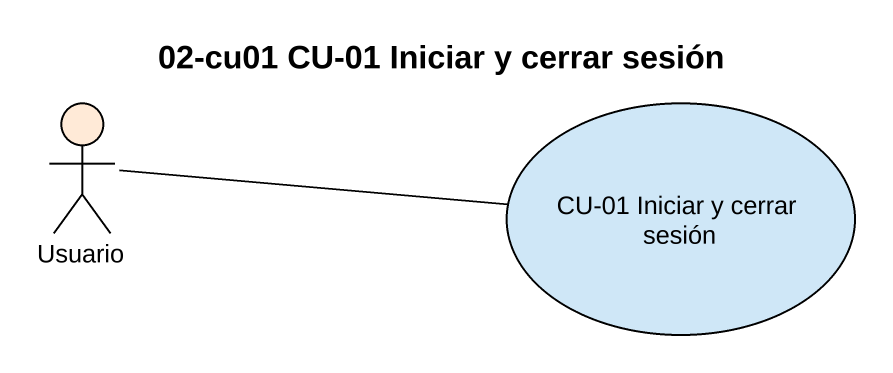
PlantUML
@startuml
title 02-cu01 CU-01 Iniciar y cerrar sesión
actor Usuario #FFEAD7
usecase "CU-01 Iniciar y cerrar sesión" as CU_01_Iniciar_y_cerrar #CFE7F7
Usuario -right- CU_01_Iniciar_y_cerrar
@enduml
